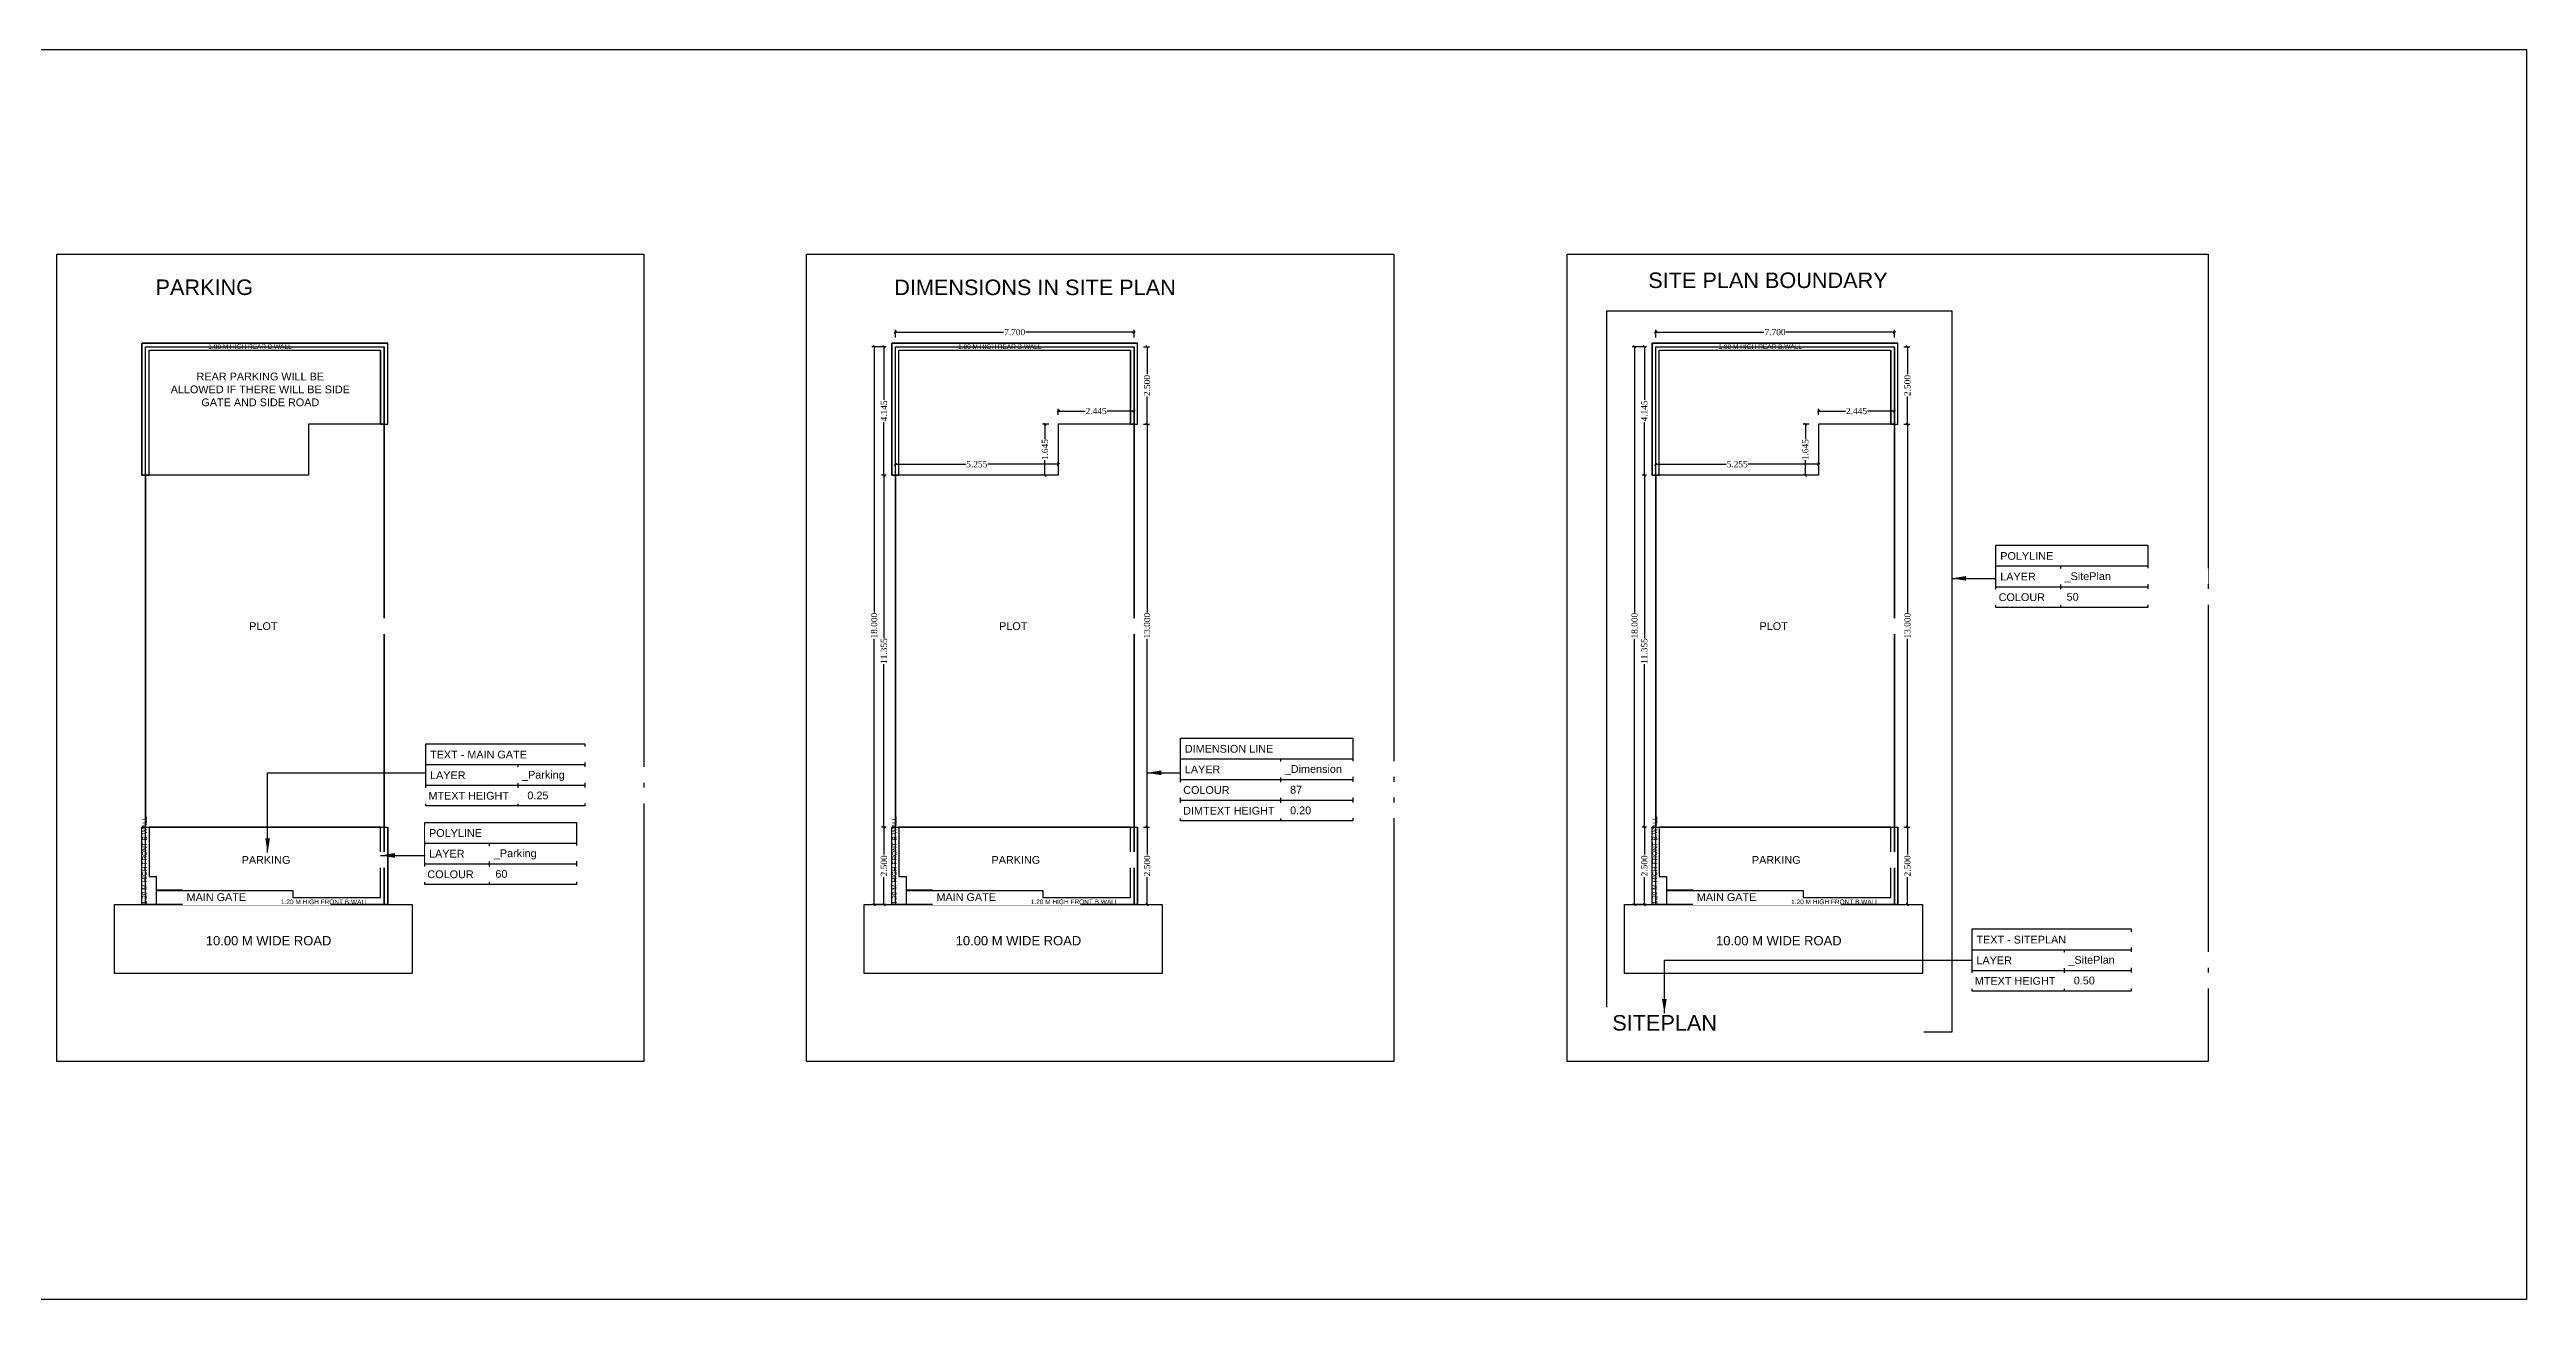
# Model space of a CAD drawing. Header units: metres. Extents: x 180 to 389, y -165 to 195.
# Drawn here: x 305.8 to 385.7, y 154.8 to 195.1 of the extents above; entities that cross this region are included whole.
import ezdxf

# ---------------------------------------------------------------- set-up
doc = ezdxf.new("R2010")
doc.units = ezdxf.units.M
doc.header["$LTSCALE"] = 2
doc.header["$MEASUREMENT"] = 0
for name, color, linetype in [('_BoundaryWall', 252, 'Continuous'), ('_Dimension', 87, 'Continuous'), ('_Gate', 37, 'Continuous'), ('_MainRoad', 20, 'Continuous'), ('_Parking', 60, 'Continuous'), ('_Plot', 7, 'Continuous'), ('_PropWork', 1, 'Continuous'), ('_SitePlan', 50, 'Continuous')]:
    doc.layers.add(name, color=color, linetype=linetype)
doc.styles.add('DRAWING', font='times.ttf', dxfattribs={"height": 0.2})
doc.styles.get("Standard").update_dxf_attribs({"font": 'arial.ttf'})
doc.dimstyles.new('Copy of DRAWING', dxfattribs={"dimtxt": 0.2, "dimasz": 0.46, "dimexe": 0.076, "dimexo": 0.3, "dimgap": 0.037, "dimtad": 0, "dimdec": 3, "dimzin": 0, "dimdsep": 46, "dimtxsty": 'DRAWING', "dimblk": 'ARCHTICK', "dimtsz": 0.037, "dimcen": 0.09, "dimclre": 256, "dimclrt": 256, "dimadec": 0, "dimazin": 0, "dimtfac": 1, "dimtdec": 3, "dimtix": 1, "dimtofl": 0, "dimtmove": 2, "dimatfit": 3, "dimfxl": 1, "dimtolj": 1, "dimtzin": 0, "dimarcsym": 0})
doc.dimstyles.new('DRAWING', dxfattribs={"dimtxt": 0.2, "dimasz": 0.076, "dimexe": 0.076, "dimexo": 0.3, "dimgap": 0.037, "dimtad": 0, "dimdec": 3, "dimzin": 0, "dimdsep": 46, "dimtxsty": 'DRAWING', "dimblk": 'ARCHTICK', "dimtsz": 0.037, "dimcen": 0.09, "dimclre": 256, "dimclrt": 256, "dimadec": 0, "dimazin": 0, "dimtfac": 1, "dimtdec": 3, "dimtix": 1, "dimtofl": 0, "dimtmove": 2, "dimatfit": 3, "dimfxl": 1, "dimtolj": 1, "dimtzin": 0, "dimarcsym": 0})

# ---------------------------------------------------------------- blocks, each defined once
blk = doc.blocks.new('_ArchTick')
blk = doc.blocks.new('*D180')
at = {"layer": '_Dimension', "color": 0, "linetype": 'ByBlock', "lineweight": -2, "ltscale": 0.01}
for p, q in [((333.16, 186.067), (333.086, 185.993)), ((333.123, 186.03), (336.614, 186.03)), ((340.823, 186.03), (337.331, 186.03)), ((340.786, 185.993), (340.86, 186.067))]:
    blk.add_line(p, q, dxfattribs=at)
at = {"layer": '_Dimension', "linetype": 'ByBlock', "lineweight": -2, "ltscale": 0.01}
for p, q in [((333.123, 185.86), (333.123, 186.106)), ((340.823, 185.86), (340.823, 186.106))]:
    blk.add_line(p, q, dxfattribs=at)
at = {"layer": 'Defpoints', "color": 0, "ltscale": 0.01}
for p in [(333.123, 185.56), (340.823, 186.03), (340.823, 185.56)]:
    blk.add_point(p, dxfattribs=at)
at = {"layer": '_Dimension', "ltscale": 0.01, "insert": (336.973, 186.03), "char_height": 0.2, "attachment_point": 5, "style": 'DRAWING'}
blk.add_mtext('\\A1;7.700', dxfattribs=at)
blk = doc.blocks.new('*D181')
at = {"layer": '_Dimension', "linetype": 'ByBlock', "lineweight": -2, "ltscale": 0.01}
for p, q in [((332.823, 185.56), (332.363, 185.56)), ((332.823, 167.56), (332.363, 167.56))]:
    blk.add_line(p, q, dxfattribs=at)
at = {"layer": '_Dimension', "color": 0, "linetype": 'ByBlock', "lineweight": -2, "ltscale": 0.01}
for p, q in [((332.476, 185.523), (332.402, 185.597)), ((332.439, 185.56), (332.439, 176.981)), ((332.439, 167.56), (332.439, 176.14)), ((332.402, 167.597), (332.476, 167.523))]:
    blk.add_line(p, q, dxfattribs=at)
at = {"layer": 'Defpoints', "color": 0, "ltscale": 0.01}
for p in [(333.123, 185.56), (332.439, 167.56), (333.123, 167.56)]:
    blk.add_point(p, dxfattribs=at)
at = {"layer": '_Dimension', "ltscale": 0.01, "insert": (332.439, 176.56), "char_height": 0.2, "attachment_point": 5, "rotation": 90, "style": 'DRAWING'}
blk.add_mtext('\\A1;18.000', dxfattribs=at)
blk = doc.blocks.new('*D182')
at = {"layer": '_Dimension', "linetype": 'ByBlock', "lineweight": -2, "ltscale": 0.01}
for p, q in [((332.823, 185.56), (332.679, 185.56)), ((332.823, 181.415), (332.679, 181.415))]:
    blk.add_line(p, q, dxfattribs=at)
at = {"layer": '_Dimension', "color": 0, "linetype": 'ByBlock', "lineweight": -2, "ltscale": 0.01}
for p, q in [((332.792, 185.523), (332.718, 185.597)), ((332.755, 185.56), (332.755, 183.845)), ((332.755, 181.415), (332.755, 183.131)), ((332.718, 181.452), (332.792, 181.378))]:
    blk.add_line(p, q, dxfattribs=at)
at = {"layer": 'Defpoints', "color": 0, "ltscale": 0.01}
for p in [(333.123, 185.56), (332.755, 181.415), (333.123, 181.415)]:
    blk.add_point(p, dxfattribs=at)
at = {"layer": '_Dimension', "ltscale": 0.01, "insert": (332.755, 183.488), "char_height": 0.2, "attachment_point": 5, "rotation": 90, "style": 'DRAWING'}
blk.add_mtext('\\A1;4.145', dxfattribs=at)
blk = doc.blocks.new('*D183')
at = {"layer": '_Dimension', "linetype": 'ByBlock', "lineweight": -2, "ltscale": 0.01}
for p, q in [((332.823, 181.415), (332.679, 181.415)), ((332.823, 170.06), (332.679, 170.06))]:
    blk.add_line(p, q, dxfattribs=at)
at = {"layer": '_Dimension', "color": 0, "linetype": 'ByBlock', "lineweight": -2, "ltscale": 0.01}
for p, q in [((332.792, 181.378), (332.718, 181.452)), ((332.755, 181.415), (332.755, 176.154)), ((332.755, 170.06), (332.755, 175.322)), ((332.718, 170.097), (332.792, 170.023))]:
    blk.add_line(p, q, dxfattribs=at)
at = {"layer": 'Defpoints', "color": 0, "ltscale": 0.01}
for p in [(333.123, 181.415), (332.755, 170.06), (333.123, 170.06)]:
    blk.add_point(p, dxfattribs=at)
at = {"layer": '_Dimension', "ltscale": 0.01, "insert": (332.755, 175.738), "char_height": 0.2, "attachment_point": 5, "rotation": 90, "style": 'DRAWING'}
blk.add_mtext('\\A1;11.355', dxfattribs=at)
blk = doc.blocks.new('*D184')
at = {"layer": '_Dimension', "linetype": 'ByBlock', "lineweight": -2, "ltscale": 0.01}
for p, q in [((332.823, 170.06), (332.679, 170.06)), ((332.823, 167.56), (332.679, 167.56))]:
    blk.add_line(p, q, dxfattribs=at)
at = {"layer": '_Dimension', "color": 0, "linetype": 'ByBlock', "lineweight": -2, "ltscale": 0.01}
for p, q in [((332.792, 170.023), (332.718, 170.097)), ((332.755, 170.06), (332.755, 169.171)), ((332.755, 167.56), (332.755, 168.45)), ((332.718, 167.597), (332.792, 167.523))]:
    blk.add_line(p, q, dxfattribs=at)
at = {"layer": 'Defpoints', "color": 0, "ltscale": 0.01}
for p in [(333.123, 170.06), (332.755, 167.56), (333.123, 167.56)]:
    blk.add_point(p, dxfattribs=at)
at = {"layer": '_Dimension', "ltscale": 0.01, "insert": (332.755, 168.81), "char_height": 0.2, "attachment_point": 5, "rotation": 90, "style": 'DRAWING'}
blk.add_mtext('\\A1;2.500', dxfattribs=at)
blk = doc.blocks.new('*D185')
at = {"layer": '_Dimension', "linetype": 'ByBlock', "lineweight": -2, "ltscale": 0.01}
for p, q in [((341.123, 170.06), (341.32, 170.06)), ((341.123, 167.56), (341.32, 167.56))]:
    blk.add_line(p, q, dxfattribs=at)
at = {"layer": '_Dimension', "color": 0, "linetype": 'ByBlock', "lineweight": -2, "ltscale": 0.01}
for p, q in [((341.281, 170.023), (341.207, 170.097)), ((341.244, 170.06), (341.244, 169.171)), ((341.244, 167.56), (341.244, 168.45)), ((341.207, 167.597), (341.281, 167.523))]:
    blk.add_line(p, q, dxfattribs=at)
at = {"layer": 'Defpoints', "color": 0, "ltscale": 0.01}
for p in [(340.823, 170.06), (341.244, 170.06), (340.823, 167.56)]:
    blk.add_point(p, dxfattribs=at)
at = {"layer": '_Dimension', "ltscale": 0.01, "insert": (341.244, 168.81), "char_height": 0.2, "attachment_point": 5, "rotation": 90, "style": 'DRAWING'}
blk.add_mtext('\\A1;2.500', dxfattribs=at)
blk = doc.blocks.new('*D186')
at = {"layer": '_Dimension', "linetype": 'ByBlock', "lineweight": -2, "ltscale": 0.01}
for p, q in [((341.123, 183.06), (341.32, 183.06)), ((341.123, 170.06), (341.32, 170.06))]:
    blk.add_line(p, q, dxfattribs=at)
at = {"layer": '_Dimension', "color": 0, "linetype": 'ByBlock', "lineweight": -2, "ltscale": 0.01}
for p, q in [((341.281, 183.023), (341.207, 183.097)), ((341.244, 183.06), (341.244, 176.981)), ((341.244, 170.06), (341.244, 176.14)), ((341.207, 170.097), (341.281, 170.023))]:
    blk.add_line(p, q, dxfattribs=at)
at = {"layer": 'Defpoints', "color": 0, "ltscale": 0.01}
for p in [(340.823, 183.06), (341.244, 183.06), (340.823, 170.06)]:
    blk.add_point(p, dxfattribs=at)
at = {"layer": '_Dimension', "ltscale": 0.01, "insert": (341.244, 176.56), "char_height": 0.2, "attachment_point": 5, "rotation": 90, "style": 'DRAWING'}
blk.add_mtext('\\A1;13.000', dxfattribs=at)
blk = doc.blocks.new('*D187')
at = {"layer": '_Dimension', "linetype": 'ByBlock', "lineweight": -2, "ltscale": 0.01}
for p, q in [((341.123, 185.56), (341.32, 185.56)), ((341.123, 183.06), (341.32, 183.06))]:
    blk.add_line(p, q, dxfattribs=at)
at = {"layer": '_Dimension', "color": 0, "linetype": 'ByBlock', "lineweight": -2, "ltscale": 0.01}
for p, q in [((341.281, 185.523), (341.207, 185.597)), ((341.244, 185.56), (341.244, 184.671)), ((341.244, 183.06), (341.244, 183.95)), ((341.207, 183.097), (341.281, 183.023))]:
    blk.add_line(p, q, dxfattribs=at)
at = {"layer": 'Defpoints', "color": 0, "ltscale": 0.01}
for p in [(340.823, 185.56), (341.244, 185.56), (340.823, 183.06)]:
    blk.add_point(p, dxfattribs=at)
at = {"layer": '_Dimension', "ltscale": 0.01, "insert": (341.244, 184.31), "char_height": 0.2, "attachment_point": 5, "rotation": 90, "style": 'DRAWING'}
blk.add_mtext('\\A1;2.500', dxfattribs=at)
blk = doc.blocks.new('*D188')
at = {"layer": '_Dimension', "color": 0, "linetype": 'ByBlock', "lineweight": -2, "ltscale": 0.01}
for p, q in [((333.16, 181.805), (333.086, 181.731)), ((333.123, 181.768), (335.398, 181.768)), ((338.378, 181.768), (336.103, 181.768)), ((338.341, 181.731), (338.415, 181.805))]:
    blk.add_line(p, q, dxfattribs=at)
at = {"layer": '_Dimension', "linetype": 'ByBlock', "lineweight": -2, "ltscale": 0.01}
for p, q in [((333.123, 181.715), (333.123, 181.844)), ((338.378, 181.715), (338.378, 181.844))]:
    blk.add_line(p, q, dxfattribs=at)
at = {"layer": 'Defpoints', "color": 0, "ltscale": 0.01}
for p in [(333.123, 181.415), (338.378, 181.768), (338.378, 181.415)]:
    blk.add_point(p, dxfattribs=at)
at = {"layer": '_Dimension', "ltscale": 0.01, "insert": (335.75, 181.768), "char_height": 0.2, "attachment_point": 5, "style": 'DRAWING'}
blk.add_mtext('\\A1;5.255', dxfattribs=at)
blk = doc.blocks.new('*D189')
at = {"layer": '_Dimension', "linetype": 'ByBlock', "lineweight": -2, "ltscale": 0.01}
for p, q in [((338.078, 183.06), (337.874, 183.06)), ((338.078, 181.415), (337.874, 181.415))]:
    blk.add_line(p, q, dxfattribs=at)
at = {"layer": '_Dimension', "color": 0, "linetype": 'ByBlock', "lineweight": -2, "ltscale": 0.01}
for p, q in [((337.987, 183.023), (337.913, 183.097)), ((337.95, 183.06), (337.95, 182.58)), ((337.913, 181.452), (337.987, 181.378)), ((337.95, 181.415), (337.95, 181.896))]:
    blk.add_line(p, q, dxfattribs=at)
at = {"layer": 'Defpoints', "color": 0, "ltscale": 0.01}
for p in [(338.378, 183.06), (337.95, 181.415), (338.378, 181.415)]:
    blk.add_point(p, dxfattribs=at)
at = {"layer": '_Dimension', "ltscale": 0.01, "insert": (337.95, 182.238), "char_height": 0.2, "attachment_point": 5, "rotation": 90, "style": 'DRAWING'}
blk.add_mtext('\\A1;1.645', dxfattribs=at)
blk = doc.blocks.new('*D190')
at = {"layer": '_Dimension', "color": 0, "linetype": 'ByBlock', "lineweight": -2, "ltscale": 0.01}
for p, q in [((338.415, 183.521), (338.341, 183.447)), ((338.378, 183.484), (339.244, 183.484)), ((340.823, 183.484), (339.957, 183.484)), ((340.786, 183.447), (340.86, 183.521))]:
    blk.add_line(p, q, dxfattribs=at)
at = {"layer": '_Dimension', "linetype": 'ByBlock', "lineweight": -2, "ltscale": 0.01}
for p, q in [((338.378, 183.36), (338.378, 183.56)), ((340.823, 183.36), (340.823, 183.56))]:
    blk.add_line(p, q, dxfattribs=at)
at = {"layer": 'Defpoints', "color": 0, "ltscale": 0.01}
for p in [(338.378, 183.06), (340.823, 183.484), (340.823, 183.06)]:
    blk.add_point(p, dxfattribs=at)
at = {"layer": '_Dimension', "ltscale": 0.01, "insert": (339.6, 183.484), "char_height": 0.2, "attachment_point": 5, "style": 'DRAWING'}
blk.add_mtext('\\A1;2.445', dxfattribs=at)
blk = doc.blocks.new('*D191')
at = {"layer": '_Dimension', "color": 0, "linetype": 'ByBlock', "lineweight": -2, "ltscale": 0.01}
for p, q in [((357.69, 186.067), (357.616, 185.993)), ((357.653, 186.03), (361.145, 186.03)), ((365.353, 186.03), (361.862, 186.03)), ((365.316, 185.993), (365.39, 186.067))]:
    blk.add_line(p, q, dxfattribs=at)
at = {"layer": '_Dimension', "linetype": 'ByBlock', "lineweight": -2, "ltscale": 0.01}
for p, q in [((357.653, 185.86), (357.653, 186.106)), ((365.353, 185.86), (365.353, 186.106))]:
    blk.add_line(p, q, dxfattribs=at)
at = {"layer": 'Defpoints', "color": 0, "ltscale": 0.01}
for p in [(357.653, 185.56), (365.353, 186.03), (365.353, 185.56)]:
    blk.add_point(p, dxfattribs=at)
at = {"layer": '_Dimension', "ltscale": 0.01, "insert": (361.503, 186.03), "char_height": 0.2, "attachment_point": 5, "style": 'DRAWING'}
blk.add_mtext('\\A1;7.700', dxfattribs=at)
blk = doc.blocks.new('*D192')
at = {"layer": '_Dimension', "linetype": 'ByBlock', "lineweight": -2, "ltscale": 0.01}
for p, q in [((357.353, 185.56), (356.894, 185.56)), ((357.353, 167.56), (356.894, 167.56))]:
    blk.add_line(p, q, dxfattribs=at)
at = {"layer": '_Dimension', "color": 0, "linetype": 'ByBlock', "lineweight": -2, "ltscale": 0.01}
for p, q in [((357.007, 185.523), (356.933, 185.597)), ((356.97, 185.56), (356.97, 176.981)), ((356.97, 167.56), (356.97, 176.14)), ((356.933, 167.597), (357.007, 167.523))]:
    blk.add_line(p, q, dxfattribs=at)
at = {"layer": 'Defpoints', "color": 0, "ltscale": 0.01}
for p in [(357.653, 185.56), (356.97, 167.56), (357.653, 167.56)]:
    blk.add_point(p, dxfattribs=at)
at = {"layer": '_Dimension', "ltscale": 0.01, "insert": (356.97, 176.56), "char_height": 0.2, "attachment_point": 5, "rotation": 90, "style": 'DRAWING'}
blk.add_mtext('\\A1;18.000', dxfattribs=at)
blk = doc.blocks.new('*D193')
at = {"layer": '_Dimension', "linetype": 'ByBlock', "lineweight": -2, "ltscale": 0.01}
for p, q in [((357.353, 185.56), (357.21, 185.56)), ((357.353, 181.415), (357.21, 181.415))]:
    blk.add_line(p, q, dxfattribs=at)
at = {"layer": '_Dimension', "color": 0, "linetype": 'ByBlock', "lineweight": -2, "ltscale": 0.01}
for p, q in [((357.323, 185.523), (357.249, 185.597)), ((357.286, 185.56), (357.286, 183.845)), ((357.286, 181.415), (357.286, 183.131)), ((357.249, 181.452), (357.323, 181.378))]:
    blk.add_line(p, q, dxfattribs=at)
at = {"layer": 'Defpoints', "color": 0, "ltscale": 0.01}
for p in [(357.653, 185.56), (357.286, 181.415), (357.653, 181.415)]:
    blk.add_point(p, dxfattribs=at)
at = {"layer": '_Dimension', "ltscale": 0.01, "insert": (357.286, 183.488), "char_height": 0.2, "attachment_point": 5, "rotation": 90, "style": 'DRAWING'}
blk.add_mtext('\\A1;4.145', dxfattribs=at)
blk = doc.blocks.new('*D194')
at = {"layer": '_Dimension', "linetype": 'ByBlock', "lineweight": -2, "ltscale": 0.01}
for p, q in [((357.353, 181.415), (357.21, 181.415)), ((357.353, 170.06), (357.21, 170.06))]:
    blk.add_line(p, q, dxfattribs=at)
at = {"layer": '_Dimension', "color": 0, "linetype": 'ByBlock', "lineweight": -2, "ltscale": 0.01}
for p, q in [((357.323, 181.378), (357.249, 181.452)), ((357.286, 181.415), (357.286, 176.154)), ((357.286, 170.06), (357.286, 175.322)), ((357.249, 170.097), (357.323, 170.023))]:
    blk.add_line(p, q, dxfattribs=at)
at = {"layer": 'Defpoints', "color": 0, "ltscale": 0.01}
for p in [(357.653, 181.415), (357.286, 170.06), (357.653, 170.06)]:
    blk.add_point(p, dxfattribs=at)
at = {"layer": '_Dimension', "ltscale": 0.01, "insert": (357.286, 175.738), "char_height": 0.2, "attachment_point": 5, "rotation": 90, "style": 'DRAWING'}
blk.add_mtext('\\A1;11.355', dxfattribs=at)
blk = doc.blocks.new('*D195')
at = {"layer": '_Dimension', "linetype": 'ByBlock', "lineweight": -2, "ltscale": 0.01}
for p, q in [((357.353, 170.06), (357.21, 170.06)), ((357.353, 167.56), (357.21, 167.56))]:
    blk.add_line(p, q, dxfattribs=at)
at = {"layer": '_Dimension', "color": 0, "linetype": 'ByBlock', "lineweight": -2, "ltscale": 0.01}
for p, q in [((357.323, 170.023), (357.249, 170.097)), ((357.286, 170.06), (357.286, 169.171)), ((357.286, 167.56), (357.286, 168.45)), ((357.249, 167.597), (357.323, 167.523))]:
    blk.add_line(p, q, dxfattribs=at)
at = {"layer": 'Defpoints', "color": 0, "ltscale": 0.01}
for p in [(357.653, 170.06), (357.286, 167.56), (357.653, 167.56)]:
    blk.add_point(p, dxfattribs=at)
at = {"layer": '_Dimension', "ltscale": 0.01, "insert": (357.286, 168.81), "char_height": 0.2, "attachment_point": 5, "rotation": 90, "style": 'DRAWING'}
blk.add_mtext('\\A1;2.500', dxfattribs=at)
blk = doc.blocks.new('*D196')
at = {"layer": '_Dimension', "linetype": 'ByBlock', "lineweight": -2, "ltscale": 0.01}
for p, q in [((365.653, 170.06), (365.85, 170.06)), ((365.653, 167.56), (365.85, 167.56))]:
    blk.add_line(p, q, dxfattribs=at)
at = {"layer": '_Dimension', "color": 0, "linetype": 'ByBlock', "lineweight": -2, "ltscale": 0.01}
for p, q in [((365.811, 170.023), (365.737, 170.097)), ((365.774, 170.06), (365.774, 169.171)), ((365.774, 167.56), (365.774, 168.45)), ((365.737, 167.597), (365.811, 167.523))]:
    blk.add_line(p, q, dxfattribs=at)
at = {"layer": 'Defpoints', "color": 0, "ltscale": 0.01}
for p in [(365.353, 170.06), (365.774, 170.06), (365.353, 167.56)]:
    blk.add_point(p, dxfattribs=at)
at = {"layer": '_Dimension', "ltscale": 0.01, "insert": (365.774, 168.81), "char_height": 0.2, "attachment_point": 5, "rotation": 90, "style": 'DRAWING'}
blk.add_mtext('\\A1;2.500', dxfattribs=at)
blk = doc.blocks.new('*D197')
at = {"layer": '_Dimension', "linetype": 'ByBlock', "lineweight": -2, "ltscale": 0.01}
for p, q in [((365.653, 183.06), (365.85, 183.06)), ((365.653, 170.06), (365.85, 170.06))]:
    blk.add_line(p, q, dxfattribs=at)
at = {"layer": '_Dimension', "color": 0, "linetype": 'ByBlock', "lineweight": -2, "ltscale": 0.01}
for p, q in [((365.811, 183.023), (365.737, 183.097)), ((365.774, 183.06), (365.774, 176.981)), ((365.774, 170.06), (365.774, 176.14)), ((365.737, 170.097), (365.811, 170.023))]:
    blk.add_line(p, q, dxfattribs=at)
at = {"layer": 'Defpoints', "color": 0, "ltscale": 0.01}
for p in [(365.353, 183.06), (365.774, 183.06), (365.353, 170.06)]:
    blk.add_point(p, dxfattribs=at)
at = {"layer": '_Dimension', "ltscale": 0.01, "insert": (365.774, 176.56), "char_height": 0.2, "attachment_point": 5, "rotation": 90, "style": 'DRAWING'}
blk.add_mtext('\\A1;13.000', dxfattribs=at)
blk = doc.blocks.new('*D198')
at = {"layer": '_Dimension', "linetype": 'ByBlock', "lineweight": -2, "ltscale": 0.01}
for p, q in [((365.653, 185.56), (365.85, 185.56)), ((365.653, 183.06), (365.85, 183.06))]:
    blk.add_line(p, q, dxfattribs=at)
at = {"layer": '_Dimension', "color": 0, "linetype": 'ByBlock', "lineweight": -2, "ltscale": 0.01}
for p, q in [((365.811, 185.523), (365.737, 185.597)), ((365.774, 185.56), (365.774, 184.671)), ((365.774, 183.06), (365.774, 183.95)), ((365.737, 183.097), (365.811, 183.023))]:
    blk.add_line(p, q, dxfattribs=at)
at = {"layer": 'Defpoints', "color": 0, "ltscale": 0.01}
for p in [(365.353, 185.56), (365.774, 185.56), (365.353, 183.06)]:
    blk.add_point(p, dxfattribs=at)
at = {"layer": '_Dimension', "ltscale": 0.01, "insert": (365.774, 184.31), "char_height": 0.2, "attachment_point": 5, "rotation": 90, "style": 'DRAWING'}
blk.add_mtext('\\A1;2.500', dxfattribs=at)
blk = doc.blocks.new('*D199')
at = {"layer": '_Dimension', "color": 0, "linetype": 'ByBlock', "lineweight": -2, "ltscale": 0.01}
for p, q in [((357.69, 181.805), (357.616, 181.731)), ((357.653, 181.768), (359.928, 181.768)), ((362.908, 181.768), (360.633, 181.768)), ((362.871, 181.731), (362.945, 181.805))]:
    blk.add_line(p, q, dxfattribs=at)
at = {"layer": '_Dimension', "linetype": 'ByBlock', "lineweight": -2, "ltscale": 0.01}
for p, q in [((357.653, 181.715), (357.653, 181.844)), ((362.908, 181.715), (362.908, 181.844))]:
    blk.add_line(p, q, dxfattribs=at)
at = {"layer": 'Defpoints', "color": 0, "ltscale": 0.01}
for p in [(357.653, 181.415), (362.908, 181.768), (362.908, 181.415)]:
    blk.add_point(p, dxfattribs=at)
at = {"layer": '_Dimension', "ltscale": 0.01, "insert": (360.281, 181.768), "char_height": 0.2, "attachment_point": 5, "style": 'DRAWING'}
blk.add_mtext('\\A1;5.255', dxfattribs=at)
blk = doc.blocks.new('*D200')
at = {"layer": '_Dimension', "linetype": 'ByBlock', "lineweight": -2, "ltscale": 0.01}
for p, q in [((362.608, 183.06), (362.404, 183.06)), ((362.608, 181.415), (362.404, 181.415))]:
    blk.add_line(p, q, dxfattribs=at)
at = {"layer": '_Dimension', "color": 0, "linetype": 'ByBlock', "lineweight": -2, "ltscale": 0.01}
for p, q in [((362.517, 183.023), (362.443, 183.097)), ((362.48, 183.06), (362.48, 182.58)), ((362.443, 181.452), (362.517, 181.378)), ((362.48, 181.415), (362.48, 181.896))]:
    blk.add_line(p, q, dxfattribs=at)
at = {"layer": 'Defpoints', "color": 0, "ltscale": 0.01}
for p in [(362.908, 183.06), (362.48, 181.415), (362.908, 181.415)]:
    blk.add_point(p, dxfattribs=at)
at = {"layer": '_Dimension', "ltscale": 0.01, "insert": (362.48, 182.238), "char_height": 0.2, "attachment_point": 5, "rotation": 90, "style": 'DRAWING'}
blk.add_mtext('\\A1;1.645', dxfattribs=at)
blk = doc.blocks.new('*D201')
at = {"layer": '_Dimension', "color": 0, "linetype": 'ByBlock', "lineweight": -2, "ltscale": 0.01}
for p, q in [((362.945, 183.521), (362.871, 183.447)), ((362.908, 183.484), (363.774, 183.484)), ((365.353, 183.484), (364.487, 183.484)), ((365.316, 183.447), (365.39, 183.521))]:
    blk.add_line(p, q, dxfattribs=at)
at = {"layer": '_Dimension', "linetype": 'ByBlock', "lineweight": -2, "ltscale": 0.01}
for p, q in [((362.908, 183.36), (362.908, 183.56)), ((365.353, 183.36), (365.353, 183.56))]:
    blk.add_line(p, q, dxfattribs=at)
at = {"layer": 'Defpoints', "color": 0, "ltscale": 0.01}
for p in [(362.908, 183.06), (365.353, 183.484), (365.353, 183.06)]:
    blk.add_point(p, dxfattribs=at)
at = {"layer": '_Dimension', "ltscale": 0.01, "insert": (364.131, 183.484), "char_height": 0.2, "attachment_point": 5, "style": 'DRAWING'}
blk.add_mtext('\\A1;2.445', dxfattribs=at)

msp = doc.modelspace()

# ---------------------------------------------------------------- linework, layer by layer
at = {"ltscale": 0.01}
for p, q in [((308.8173, 185.6754), (316.7473, 185.6754)), ((308.8173, 181.4154), (308.8173, 185.6754)), ((308.9323, 185.5604), (316.6323, 185.5604)), ((308.9323, 181.4154), (308.9323, 185.5604)), ((309.0473, 185.4454), (316.5173, 185.4454)), ((309.0473, 181.4154), (309.0473, 185.4454)), ((316.5173, 183.0604), (316.5173, 185.4454)), ((316.6323, 183.0604), (316.6323, 185.5604)), ((316.7473, 183.0604), (316.7473, 185.6754)), ((333.0077, 185.6754), (340.9377, 185.6754)), ((333.0077, 181.4154), (333.0077, 185.6754)), ((333.1227, 185.5604), (340.8227, 185.5604)), ((333.1227, 181.4154), (333.1227, 185.5604)), ((333.2377, 185.4454), (340.7077, 185.4454)), ((333.2377, 181.4154), (333.2377, 185.4454)), ((340.7077, 183.0604), (340.7077, 185.4454)), ((340.8227, 183.0604), (340.8227, 185.5604)), ((340.9377, 183.0604), (340.9377, 185.6754)), ((357.5382, 185.6754), (365.4682, 185.6754)), ((357.5382, 181.4154), (357.5382, 185.6754)), ((357.6532, 185.5604), (365.3532, 185.5604)), ((357.6532, 181.4154), (357.6532, 185.5604)), ((357.7682, 185.4454), (365.2382, 185.4454)), ((357.7682, 181.4154), (357.7682, 185.4454)), ((365.2382, 183.0604), (365.2382, 185.4454)), ((365.3532, 183.0604), (365.3532, 185.5604)), ((365.4682, 183.0604), (365.4682, 185.6754)), ((316.6323, 183.0604), (316.7473, 183.0604)), ((340.8227, 183.0604), (340.9377, 183.0604)), ((365.3532, 183.0604), (365.4682, 183.0604)), ((308.9323, 181.4154), (308.8173, 181.4154)), ((333.1227, 181.4154), (333.0077, 181.4154)), ((357.6532, 181.4154), (357.5382, 181.4154)), ((368.6288, 178.4853), (373.5274, 178.4853)), ((368.6288, 177.818), (373.5274, 177.818)), ((317.9731, 172.0774), (323.1046, 172.0774)), ((342.3228, 172.2627), (347.8779, 172.2627)), ((317.9731, 171.4101), (323.1046, 171.4101)), ((342.3228, 171.5954), (347.8779, 171.5954)), ((308.8173, 167.5604), (308.8173, 170.0604)), ((308.9323, 170.0604), (308.8173, 170.0604)), ((316.6323, 170.0604), (316.7473, 170.0604)), ((316.6323, 167.5604), (316.6323, 170.0604)), ((316.7473, 167.5604), (316.7473, 170.0604)), ((317.9401, 169.5449), (322.8386, 169.5449)), ((333.0077, 167.5604), (333.0077, 170.0604)), ((333.1227, 170.0604), (333.0077, 170.0604)), ((340.8227, 170.0604), (340.9377, 170.0604)), ((340.8227, 167.5604), (340.8227, 170.0604)), ((340.9377, 167.5604), (340.9377, 170.0604)), ((357.5382, 167.5604), (357.5382, 170.0604)), ((357.6532, 170.0604), (357.5382, 170.0604)), ((365.3532, 167.5604), (365.3532, 170.0604)), ((365.4682, 167.5604), (365.4682, 170.0604)), ((317.9401, 168.8776), (322.8386, 168.8776)), ((308.8173, 167.5604), (309.0473, 167.5604)), ((316.5173, 167.5604), (316.7473, 167.5604)), ((333.0077, 167.5604), (333.2377, 167.5604)), ((340.7077, 167.5604), (340.9377, 167.5604)), ((357.5382, 167.5604), (357.7682, 167.5604)), ((365.2382, 167.5604), (365.4682, 167.5604)), ((367.8603, 166.1051), (372.9917, 166.1051)), ((367.8603, 165.4378), (372.9917, 165.4378))]:
    msp.add_line(p, q, dxfattribs=at)
for points in [[(368.6288, 179.1526), (373.5274, 179.1526), (373.5274, 177.1507), (368.6288, 177.1507)], [(317.9731, 172.7447), (323.1046, 172.7447), (323.1046, 170.7428), (317.9731, 170.7428)], [(342.3228, 172.93), (347.8779, 172.93), (347.8779, 170.2608), (342.3228, 170.2608)], [(317.9401, 170.2122), (322.8386, 170.2122), (322.8386, 168.2103), (317.9401, 168.2103)], [(367.8603, 166.7724), (372.9917, 166.7724), (372.9917, 164.7705), (367.8603, 164.7705)]]:
    msp.add_lwpolyline(points, close=True, dxfattribs=at)
at = {"layer": '_BoundaryWall', "ltscale": 0.01}
for points in [[(308.8173, 185.6754), (308.8173, 181.4154), (309.0473, 181.4154), (309.0473, 185.4454), (316.5173, 185.4454), (316.5173, 183.0604), (316.7473, 183.0604), (316.7473, 185.6754)], [(333.0077, 185.6754), (333.0077, 181.4154), (333.2377, 181.4154), (333.2377, 185.4454), (340.7077, 185.4454), (340.7077, 183.0604), (340.9377, 183.0604), (340.9377, 185.6754)], [(357.5382, 185.6754), (357.5382, 181.4154), (357.7682, 181.4154), (357.7682, 185.4454), (365.2382, 185.4454), (365.2382, 183.0604), (365.4682, 183.0604), (365.4682, 185.6754)], [(308.8173, 170.0604), (309.0473, 170.0604), (309.0473, 168.4704), (309.2773, 168.4704), (309.2773, 167.5604), (308.8173, 167.5604)], [(316.5173, 170.0604), (316.7473, 170.0604), (316.7473, 167.5604), (316.5173, 167.5604), (312.7773, 167.5604), (312.7773, 168.0204), (313.6873, 168.0204), (313.6873, 167.7904), (316.5173, 167.7904)], [(333.0077, 170.0604), (333.2377, 170.0604), (333.2377, 168.4704), (333.4677, 168.4704), (333.4677, 167.5604), (333.0077, 167.5604)], [(340.7077, 170.0604), (340.9377, 170.0604), (340.9377, 167.5604), (340.7077, 167.5604), (336.9677, 167.5604), (336.9677, 168.0204), (337.8777, 168.0204), (337.8777, 167.7904), (340.7077, 167.7904)], [(357.5382, 170.0604), (357.7682, 170.0604), (357.7682, 168.4704), (357.9982, 168.4704), (357.9982, 167.5604), (357.5382, 167.5604)], [(365.2382, 170.0604), (365.4682, 170.0604), (365.4682, 167.5604), (365.2382, 167.5604), (361.4982, 167.5604), (361.4982, 168.0204), (362.4082, 168.0204), (362.4082, 167.7904), (365.2382, 167.7904)]]:
    msp.add_lwpolyline(points, close=True, dxfattribs=at)
at = {"layer": '_Gate', "ltscale": 0.01}
for points in [[(312.7773, 168.0204), (309.2773, 168.0204), (309.2773, 167.5604), (312.7773, 167.5604)], [(336.9677, 168.0204), (333.4677, 168.0204), (333.4677, 167.5604), (336.9677, 167.5604)], [(361.4982, 168.0204), (357.9982, 168.0204), (357.9982, 167.5604), (361.4982, 167.5604)]]:
    msp.add_lwpolyline(points, close=True, dxfattribs=at)
at = {"layer": '_MainRoad', "ltscale": 0.01}
for points in [[(307.9299, 167.5604), (317.5399, 167.5604), (317.5399, 165.3385), (307.9299, 165.3385)], [(332.1202, 167.5604), (341.7303, 167.5604), (341.7303, 165.3385), (332.1202, 165.3385)], [(356.6507, 167.5604), (366.2608, 167.5604), (366.2608, 165.3385), (356.6507, 165.3385)]]:
    msp.add_lwpolyline(points, close=True, dxfattribs=at)
at = {"layer": '_Plot', "ltscale": 0.01}
for points in [[(308.9323, 185.5604), (316.6323, 185.5604), (316.6323, 167.5604), (308.9323, 167.5604)], [(333.1227, 185.5604), (340.8227, 185.5604), (340.8227, 167.5604), (333.1227, 167.5604)], [(357.6532, 185.5604), (365.3532, 185.5604), (365.3532, 167.5604), (357.6532, 167.5604)]]:
    msp.add_lwpolyline(points, close=True, dxfattribs=at)
at = {"layer": '_PropWork', "ltscale": 0.01}
for points in [[(316.6323, 183.0604), (314.1873, 183.0604), (314.1873, 181.4154), (308.9323, 181.4154), (308.9323, 170.0604), (316.6323, 170.0604)], [(340.8227, 183.0604), (338.3777, 183.0604), (338.3777, 181.4154), (333.1227, 181.4154), (333.1227, 170.0604), (340.8227, 170.0604)], [(365.3532, 183.0604), (362.9082, 183.0604), (362.9082, 181.4154), (357.6532, 181.4154), (357.6532, 170.0604), (365.3532, 170.0604)]]:
    msp.add_lwpolyline(points, close=True, dxfattribs=at)

# ---------------------------------------------------------------- texts
at = {"layer": '_BoundaryWall', "ltscale": 0.01, "char_height": 0.15, "width": 3.00541, "attachment_point": 1}
for s, insert in [('1.80 M HIGH REAR B.WALL', (310.9584, 185.6384)), ('1.80 M HIGH REAR B.WALL', (335.1487, 185.6384)), ('1.80 M HIGH REAR B.WALL', (359.6792, 185.6384)), ('1.20 M HIGH FRONT B.WALL', (313.3015, 167.7241)), ('1.20 M HIGH FRONT B.WALL', (337.4918, 167.7241)), ('1.20 M HIGH FRONT B.WALL', (362.0223, 167.7241))]:
    msp.add_mtext(s, dxfattribs=dict(at, insert=insert))
at = {"layer": '_BoundaryWall', "ltscale": 0.01, "char_height": 0.15, "width": 3.00541, "attachment_point": 1, "rotation": 90}
for insert in [(308.8291, 167.5701), (333.0194, 167.5701), (357.5499, 167.5701)]:
    msp.add_mtext('1.20 M HIGH FRONT B.WALL', dxfattribs=dict(at, insert=insert))

# ---------------------------------------------------------------- dimensions: what is measured, and where the dimension line sits
at = {"layer": '_Dimension', "ltscale": 0.01}
for base, p1, p2, picture, middle in [((332.4393, 167.5604), (333.1227, 185.5604), (333.1227, 167.5604), '*D181', (332.4393, 176.5604)), ((332.7552, 181.4154), (333.1227, 185.5604), (333.1227, 181.4154), '*D182', (332.7552, 183.4879)), ((341.244, 185.5604), (340.8227, 183.0604), (340.8227, 185.5604), '*D187', (341.244, 184.3104)), ((356.9698, 167.5604), (357.6532, 185.5604), (357.6532, 167.5604), '*D192', (356.9698, 176.5604)), ((357.2856, 181.4154), (357.6532, 185.5604), (357.6532, 181.4154), '*D193', (357.2856, 183.4879)), ((365.7744, 185.5604), (365.3532, 183.0604), (365.3532, 185.5604), '*D198', (365.7744, 184.3104)), ((337.9499, 181.4154), (338.3777, 183.0604), (338.3777, 181.4154), '*D189', (337.9499, 182.2379)), ((362.4803, 181.4154), (362.9082, 183.0604), (362.9082, 181.4154), '*D200', (362.4803, 182.2379)), ((332.7552, 170.0604), (333.1227, 181.4154), (333.1227, 170.0604), '*D183', (332.7552, 175.7379)), ((357.2856, 170.0604), (357.6532, 181.4154), (357.6532, 170.0604), '*D194', (357.2856, 175.7379)), ((332.7552, 167.5604), (333.1227, 170.0604), (333.1227, 167.5604), '*D184', (332.7552, 168.8104)), ((357.2856, 167.5604), (357.6532, 170.0604), (357.6532, 167.5604), '*D195', (357.2856, 168.8104))]:
    dim = msp.add_linear_dim(base=base, p1=p1, p2=p2, angle=90, dimstyle='DRAWING', dxfattribs=at)
    dim.commit()
    dim.dimension.update_dxf_attribs({"geometry": picture, "text_midpoint": middle})
for base, p1, p2, picture, middle in [((340.8227, 186.03), (333.1227, 185.5604), (340.8227, 185.5604), '*D180', (336.9727, 186.03)), ((365.3532, 186.03), (357.6532, 185.5604), (365.3532, 185.5604), '*D191', (361.5032, 186.03)), ((340.8227, 183.4836), (338.3777, 183.0604), (340.8227, 183.0604), '*D190', (339.6002, 183.4836)), ((365.3532, 183.4836), (362.9082, 183.0604), (365.3532, 183.0604), '*D201', (364.1307, 183.4836)), ((338.3777, 181.7681), (333.1227, 181.4154), (338.3777, 181.4154), '*D188', (335.7502, 181.7681)), ((362.9082, 181.7681), (357.6532, 181.4154), (362.9082, 181.4154), '*D199', (360.2807, 181.7681))]:
    dim = msp.add_linear_dim(base=base, p1=p1, p2=p2, dimstyle='DRAWING', dxfattribs=at)
    dim.commit()
    dim.dimension.update_dxf_attribs({"geometry": picture, "text_midpoint": middle})

# ---------------------------------------------------------------- next in the draw order: texts
at = {"layer": '_MainRoad', "char_height": 0.3, "width": 4.517248, "attachment_point": 1, "bg_fill": 2}
for insert in [(310.8777, 166.5449), (335.068, 166.5449), (359.5985, 166.5449)]:
    msp.add_mtext('10.00 M WIDE ROAD', dxfattribs=dict(at, insert=insert))
at = {"layer": '_Plot', "char_height": 0.25, "width": 4.517248, "attachment_point": 1, "bg_fill": 2}
for insert in [(312.2791, 176.6697), (336.4695, 176.6697), (361, 176.6697)]:
    msp.add_mtext('PLOT ', dxfattribs=dict(at, insert=insert))

# ---------------------------------------------------------------- next in the draw order: linework, layer by layer
at = {"ltscale": 0.01}
for points in [[(306.0708, 188.5459), (325.0114, 188.5459), (325.0114, 162.498), (306.0708, 162.498)], [(330.2612, 188.5459), (349.2018, 188.5459), (349.2018, 162.498), (330.2612, 162.498)], [(354.7917, 188.5459), (375.4732, 188.5459), (375.4732, 162.498), (354.7917, 162.498)]]:
    msp.add_lwpolyline(points, close=True, dxfattribs=at)

# ---------------------------------------------------------------- next in the draw order: dimensions: what is measured, and where the dimension line sits
at = {"layer": '_Dimension', "ltscale": 0.01}
for base, p1, p2, picture, middle in [((341.244, 183.0604), (340.8227, 170.0604), (340.8227, 183.0604), '*D186', (341.244, 176.5604)), ((365.7744, 183.0604), (365.3532, 170.0604), (365.3532, 183.0604), '*D197', (365.7744, 176.5604))]:
    dim = msp.add_linear_dim(base=base, p1=p1, p2=p2, angle=90, dimstyle='DRAWING', dxfattribs=at)
    dim.commit()
    dim.dimension.update_dxf_attribs({"geometry": picture, "text_midpoint": middle})

# ---------------------------------------------------------------- next in the draw order: texts
at = {"ltscale": 0.01, "attachment_point": 1, "bg_fill": 2}
for s, insert, char_height, width in [('PARKING', (309.2572, 187.7293), 0.5, 8.167839), ('DIMENSIONS IN SITE PLAN', (333.0878, 187.726), 0.5, 9.795534), ('SITE PLAN BOUNDARY', (357.4118, 187.9547), 0.5, 9.795534), ('\\pxqc;REAR PARKING WILL BE\\PALLOWED IF THERE WILL BE SIDE\\PGATE AND SIDE ROAD', (309.4909, 184.7246), 0.25, 6.291669), ('POLYLINE', (368.7678, 178.9346), 0.25, 4.517248), ('TEXT - MAIN GATE', (318.1121, 172.5268), 0.25, 5.122688), ('DIMENSION LINE', (342.4617, 172.712), 0.25, 5.122688), ('POLYLINE', (318.0791, 169.9942), 0.25, 4.517248), ('TEXT - SITEPLAN', (367.9993, 166.5545), 0.25, 5.122688)]:
    msp.add_mtext(s, dxfattribs=dict(at, insert=insert, char_height=char_height, width=width))
at = {"layer": '_Gate', "ltscale": 0.01, "char_height": 0.25, "width": 4.517248, "attachment_point": 1, "bg_fill": 2}
for insert in [(310.2579, 167.9266), (334.4483, 167.9266), (358.9788, 167.9266)]:
    msp.add_mtext('MAIN GATE ', dxfattribs=dict(at, insert=insert))

# ---------------------------------------------------------------- next in the draw order: linework, layer by layer
at = {"ltscale": 0.01}
for p, q in [((370.7061, 178.4853), (370.7061, 177.1507)), ((320.9428, 172.0774), (320.9428, 170.7428)), ((345.549, 172.2627), (345.549, 170.2608)), ((320.0173, 169.5449), (320.0173, 168.2103)), ((370.83, 166.1051), (370.83, 164.7705))]:
    msp.add_line(p, q, dxfattribs=at)
at = {"layer": '_Parking', "ltscale": 0.01}
for points in [[(309.0473, 170.0604), (309.0473, 168.4704), (309.2773, 168.4704), (309.2773, 168.0154), (313.6873, 168.0154), (313.6873, 167.7904), (316.5173, 167.7904), (316.5173, 170.0604)], [(333.2377, 170.0604), (333.2377, 168.4704), (333.4677, 168.4704), (333.4677, 168.0154), (337.8777, 168.0154), (337.8777, 167.7904), (340.7077, 167.7904), (340.7077, 170.0604)], [(357.7682, 170.0604), (357.7682, 168.4704), (357.9982, 168.4704), (357.9982, 168.0154), (362.4082, 168.0154), (362.4082, 167.7904), (365.2382, 167.7904), (365.2382, 170.0604)]]:
    msp.add_lwpolyline(points, close=True, dxfattribs=at)

# ---------------------------------------------------------------- next in the draw order: texts
at = {"ltscale": 0.01, "char_height": 0.25, "width": 4.517248, "attachment_point": 1, "bg_fill": 2}
for s, insert in [('LAYER', (368.7678, 178.2673)), ('LAYER', (318.1121, 171.8595)), ('LAYER', (342.4617, 172.0447)), ('DIMTEXT HEIGHT', (342.4093, 170.7139)), ('LAYER', (318.0791, 169.3269)), ('LAYER', (367.9993, 165.8872))]:
    msp.add_mtext(s, dxfattribs=dict(at, insert=insert))
at = {"layer": '_Parking', "ltscale": 0.01, "char_height": 0.25, "width": 4.517248, "attachment_point": 1, "bg_fill": 2}
for insert in [(312.035, 169.1264), (336.2253, 169.1264), (360.7558, 169.1264)]:
    msp.add_mtext('PARKING', dxfattribs=dict(at, insert=insert))

# ---------------------------------------------------------------- next in the draw order: linework, layer by layer
at = {"layer": '_SitePlan', "ltscale": 0.01}
msp.add_lwpolyline([(356.0787, 186.7223), (367.2061, 186.7223), (367.2061, 163.4475), (356.0787, 163.4475)], close=True, dxfattribs=at)

# ---------------------------------------------------------------- next in the draw order: texts
at = {"ltscale": 0.01, "char_height": 0.25, "width": 4.517248, "attachment_point": 1, "bg_fill": 2}
for s, insert in [('COLOUR', (368.7154, 177.6038)), ('_Parking', (321.0789, 171.8741)), ('_Dimension', (345.6852, 172.0593)), ('0.20', (345.8578, 170.7247)), ('COLOUR', (318.0266, 168.6634)), ('_SitePlan', (370.9661, 165.9018))]:
    msp.add_mtext(s, dxfattribs=dict(at, insert=insert))

# ---------------------------------------------------------------- next in the draw order: dimensions: what is measured, and where the dimension line sits
at = {"layer": '_Dimension', "ltscale": 0.01}
for base, p1, p2, picture, middle in [((341.244, 170.0604), (340.8227, 167.5604), (340.8227, 170.0604), '*D185', (341.244, 168.8104)), ((365.7744, 170.0604), (365.3532, 167.5604), (365.3532, 170.0604), '*D196', (365.7744, 168.8104))]:
    dim = msp.add_linear_dim(base=base, p1=p1, p2=p2, angle=90, dimstyle='DRAWING', dxfattribs=at)
    dim.commit()
    dim.dimension.update_dxf_attribs({"geometry": picture, "text_midpoint": middle})

# ---------------------------------------------------------------- next in the draw order: linework, layer by layer
at = {"ltscale": 0.01}
msp.add_line((342.3228, 170.9281), (347.8779, 170.9281), dxfattribs=at)

# ---------------------------------------------------------------- next in the draw order: texts
at = {"ltscale": 0.01, "char_height": 0.25, "width": 4.517248, "attachment_point": 1, "bg_fill": 2}
for s, insert in [('50', (370.9092, 177.6146)), ('MTEXT HEIGHT', (318.0597, 171.1959)), ('_Parking', (320.1712, 169.3415)), ('MTEXT HEIGHT', (367.9468, 165.2236))]:
    msp.add_mtext(s, dxfattribs=dict(at, insert=insert))
at = {"layer": '_SitePlan', "ltscale": 0.01, "insert": (356.2516, 163.9953), "char_height": 0.5, "width": 9.795534, "attachment_point": 1, "bg_fill": 2}
msp.add_mtext('SITEPLAN ', dxfattribs=at)

# ---------------------------------------------------------------- next in the draw order: leaders
at = {"ltscale": 0.01}
for points in [[(367.2061, 178.086), (368.6288, 178.086)], [(316.5173, 169.1456), (317.9401, 169.1456)]]:
    msp.add_leader(points, dimstyle='Copy of DRAWING', override={"dimgap": 0.037, "dimtad": 0}, dxfattribs=at)

# ---------------------------------------------------------------- next in the draw order: texts
at = {"ltscale": 0.01, "char_height": 0.25, "width": 4.517248, "attachment_point": 1, "bg_fill": 2}
for s, insert in [('_SitePlan', (370.8423, 178.282)), ('0.25', (321.2516, 171.2068)), ('COLOUR', (342.4093, 171.3812)), ('60', (320.2204, 168.6742)), ('0.50', (371.1387, 165.2345))]:
    msp.add_mtext(s, dxfattribs=dict(at, insert=insert))

# ---------------------------------------------------------------- next in the draw order: leaders
at = {"ltscale": 0.01}
for points in [[(312.8724, 169.2379), (312.8724, 171.8126), (317.9731, 171.8126)], [(357.9318, 164.0522), (357.9318, 165.7715), (367.8603, 165.7715)]]:
    msp.add_leader(points, dimstyle='Copy of DRAWING', override={"dimgap": 0.037, "dimtad": 0}, dxfattribs=at)

# ---------------------------------------------------------------- next in the draw order: texts
at = {"ltscale": 0.01, "insert": (345.8578, 171.392), "char_height": 0.25, "width": 4.517248, "attachment_point": 1, "bg_fill": 2}
msp.add_mtext('87', dxfattribs=at)

# ---------------------------------------------------------------- next in the draw order: leaders
at = {"ltscale": 0.01}
msp.add_leader([(341.244, 171.8118), (342.3228, 171.8118)], dimstyle='Copy of DRAWING', override={"dimgap": 0.037, "dimtad": 0}, dxfattribs=at)

# ---------------------------------------------------------------- next in the draw order: linework, layer by layer
msp.add_lwpolyline([(180.407, 195.1496), (385.7428, 195.1496), (385.7428, 154.8185), (180.407, 154.8185)], close=True, dxfattribs=at)

doc.saveas('drawing.dxf')
